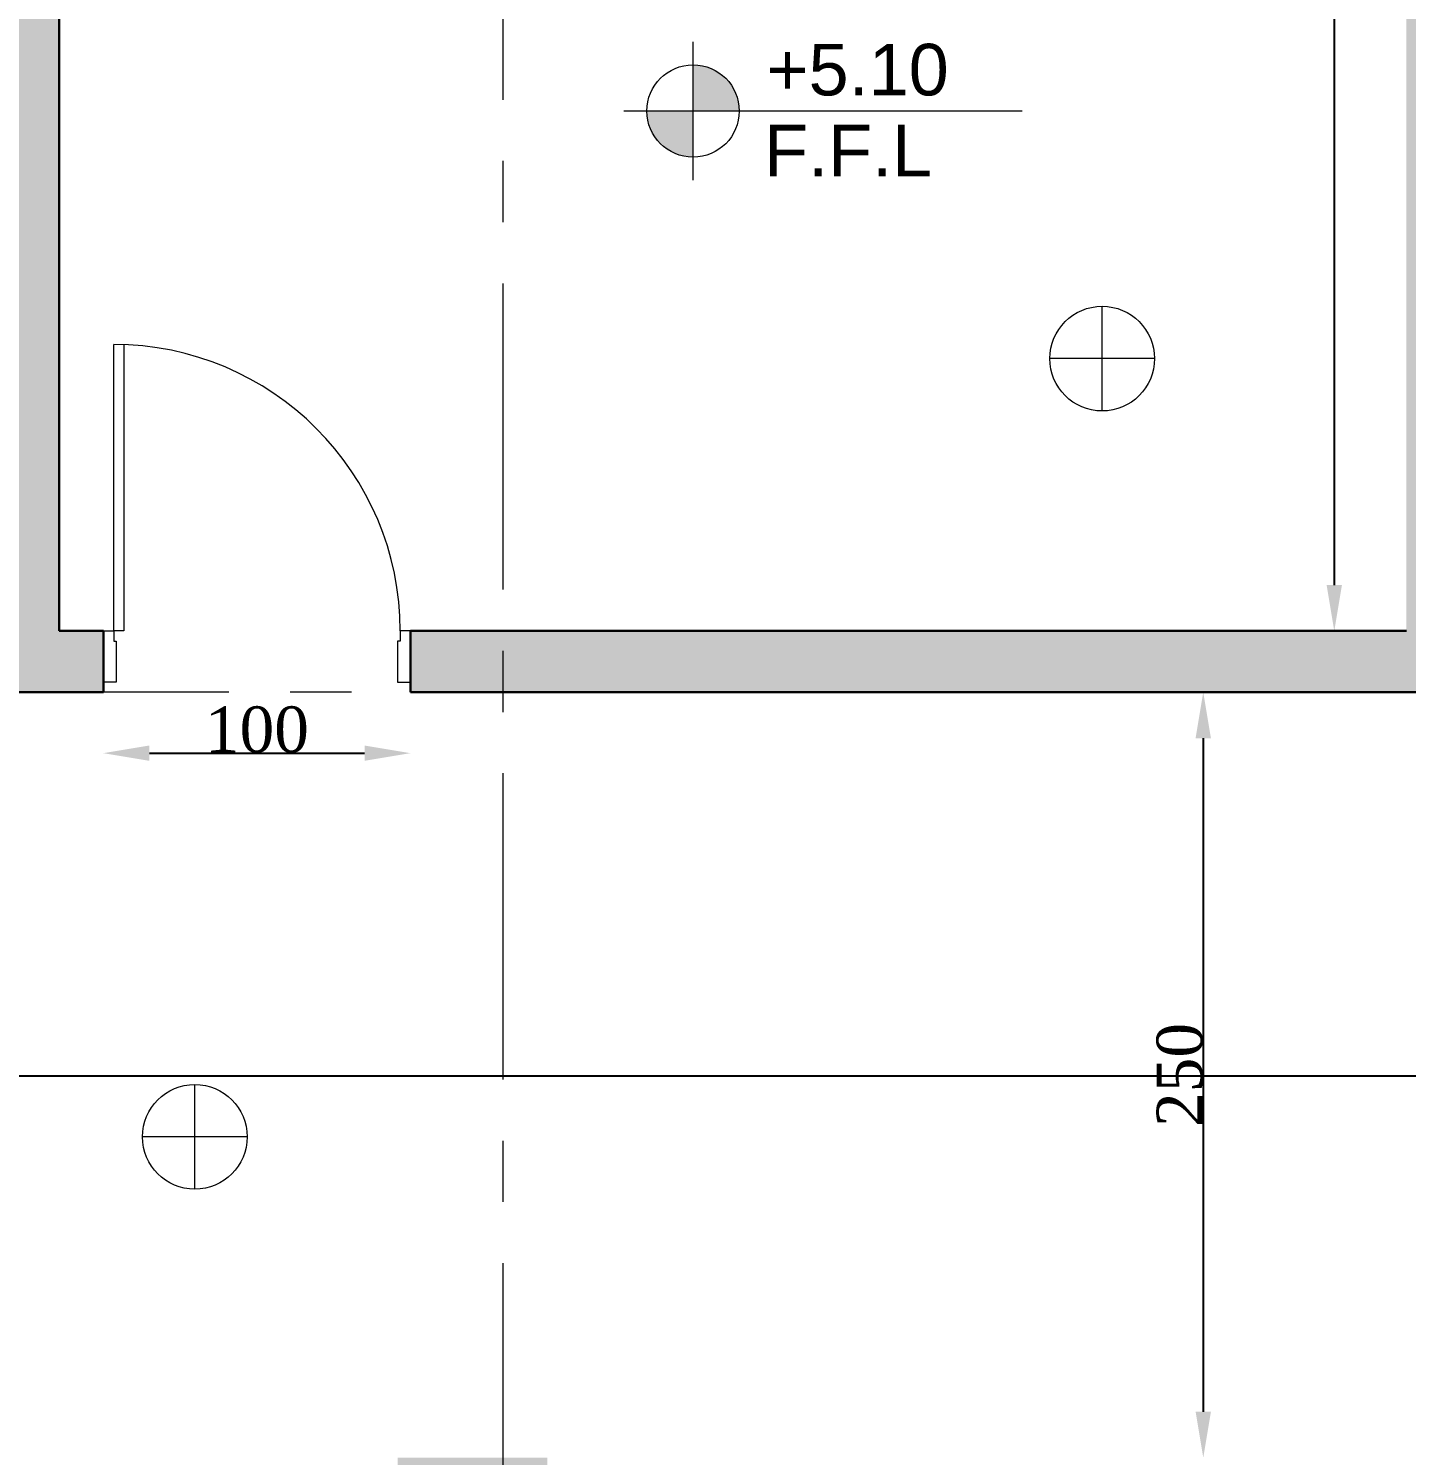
# Model space of a CAD drawing. Header units: millimetres. Extents: x -9083 to 924194, y -232449 to 321637.
# Drawn here: x 108935 to 113435, y 165816 to 170477 of the extents above; entities that cross this region are included whole.
import ezdxf

# ---------------------------------------------------------------- set-up
doc = ezdxf.new("R2010")
doc.units = ezdxf.units.MM
doc.header["$LTSCALE"] = 400
doc.header["$MEASUREMENT"] = 0
doc.header["$PDMODE"] = 3
doc.linetypes.add('CENTER', pattern=[2, 1.25, -0.25, 0.25, -0.25])
doc.linetypes.add('CENTERX2', pattern=[4, 2.5, -0.5, 0.5, -0.5])
doc.layers.get('0').update_dxf_attribs({"lineweight": 0, "true_color": 0xff1414})
doc.layers.get('Defpoints').update_dxf_attribs({"color": 8, "lineweight": 5})
for name, color, linetype, lineweight in [('A-DOOR', 2, 'Continuous', 9), ('AR-Level', 120, 'Continuous', 13), ('FINISH', 3, 'Continuous', 9), ('HATCH', 15, 'Continuous', 0), ('ROOMS DIMENSION', 3, 'Continuous', 5), ('WALL PROPOSED', 255, 'Continuous', 30)]:
    doc.layers.add(name, color=color, linetype=linetype, lineweight=lineweight)
doc.layers.add('ALARM', color=7, linetype='Continuous', lineweight=5, true_color=0xff0f0f)
doc.layers.add('AXIES', color=7, linetype='CENTER', lineweight=0, true_color=0x949596)
doc.styles.add('arial', font='arial.ttf', dxfattribs={"width": 0.8, "height": 2.2})
doc.styles.add('ROMAN', font='times.ttf')
doc.dimstyles.new('ELEV DIM', dxfattribs={"dimtxt": 150, "dimasz": 150, "dimexe": 0.06, "dimexo": 0.06, "dimgap": 0.03, "dimtad": 1, "dimtih": 1, "dimtoh": 1, "dimdec": 0, "dimlfac": 0.1, "dimzin": 13, "dimdsep": 46, "dimtxsty": 'ROMAN', "dimcen": 0.09, "dimdle": 0.06, "dimse1": 1, "dimse2": 1, "dimclrd": 256, "dimclre": 256, "dimclrt": 3, "dimadec": 0, "dimazin": 0, "dimtfac": 1, "dimtdec": 0, "dimtix": 1, "dimtmove": 2, "dimatfit": 3, "dimfxl": 0.06, "dimtolj": 1, "dimtzin": 0, "dimarcsym": 0})
doc.dimstyles.new('ROOMS DIM', dxfattribs={"dimtxt": 150, "dimasz": 150, "dimexe": 0.06, "dimexo": 0.06, "dimgap": 0.03, "dimtad": 1, "dimtoh": 1, "dimdec": 0, "dimlfac": 0.1, "dimzin": 13, "dimdsep": 46, "dimtxsty": 'ROMAN', "dimcen": 0.09, "dimdle": 0.06, "dimse1": 1, "dimse2": 1, "dimclrd": 256, "dimclre": 256, "dimclrt": 3, "dimadec": 0, "dimazin": 0, "dimtfac": 1, "dimtdec": 0, "dimtix": 1, "dimtmove": 2, "dimatfit": 3, "dimfxl": 0.06, "dimtolj": 1, "dimtzin": 0, "dimarcsym": 0})

# ---------------------------------------------------------------- blocks, each defined once
blk = doc.blocks.new('dfvdfv')
at = {"color": 1}
for p, q in [((117630.2934, -14767.9339), (117630.2934, -14766.8139)), ((117630.3334, -14766.8146), (117630.3334, -14767.9339)), ((117630.2534, -14767.9339), (117630.2934, -14767.9339)), ((117630.3334, -14767.9339), (117630.2934, -14767.9339)), ((117630.2934, -14767.9339), (117630.2934, -14767.9739)), ((117631.4534, -14767.9339), (117631.4134, -14767.9339)), ((117631.4134, -14767.9339), (117631.4134, -14767.9739)), ((117630.2934, -14767.9739), (117630.3034, -14767.9739)), ((117630.3034, -14767.9739), (117630.3034, -14768.1339)), ((117631.4134, -14767.9739), (117631.4034, -14767.9739)), ((117631.4034, -14767.9739), (117631.4034, -14768.1339)), ((117630.3034, -14768.1339), (117630.2534, -14768.1339)), ((117631.4034, -14768.1339), (117631.4534, -14768.1339))]:
    blk.add_line(p, q, dxfattribs=at)
blk.add_arc((117630.2934, -14767.9339), 1.12, 0, 90, dxfattribs=at)
blk = doc.blocks.new('*D742')
at = {"layer": 'Defpoints', "color": 0, "transparency": 16777216}
for p in [(113302.1, 173627), (112874.3, 168508.9), (113199.6, 168508.9)]:
    blk.add_point(p, dxfattribs=at)
at = {"layer": 'ROOMS DIMENSION', "lineweight": -2, "transparency": 16777216}
blk.add_line((113199.6, 173477), (113199.6, 168658.9), dxfattribs=at)
at = {"layer": 'ROOMS DIMENSION', "transparency": 16777216}
for points in [[(113174.6, 173477), (113224.6, 173477), (113199.6, 173627)], [(113174.6, 168658.9), (113224.6, 168658.9), (113199.6, 168508.9)]]:
    blk.add_solid(points, dxfattribs=at)
at = {"layer": 'ROOMS DIMENSION', "color": 3, "transparency": 16777216, "insert": (113123.2, 171068), "char_height": 150, "attachment_point": 5, "rotation": 90, "style": 'ROMAN'}
blk.add_mtext('\\A1;512', dxfattribs=at)
blk = doc.blocks.new('*D745')
at = {"layer": 'Defpoints', "color": 0, "transparency": 16777216}
for p in [(112689.8, 168308.9), (112771.8, 165808.9), (112803.4, 165808.9)]:
    blk.add_point(p, dxfattribs=at)
at = {"layer": 'ROOMS DIMENSION', "lineweight": -2, "transparency": 16777216}
blk.add_line((112771.8, 168158.9), (112771.8, 165958.9), dxfattribs=at)
at = {"layer": 'ROOMS DIMENSION', "transparency": 16777216}
for points in [[(112746.8, 168158.9), (112796.8, 168158.9), (112771.8, 168308.9)], [(112746.8, 165958.9), (112796.8, 165958.9), (112771.8, 165808.9)]]:
    blk.add_solid(points, dxfattribs=at)
at = {"layer": 'ROOMS DIMENSION', "color": 3, "transparency": 16777216, "insert": (112695.4, 167058.9), "char_height": 150, "attachment_point": 5, "rotation": 90, "style": 'ROMAN'}
blk.add_mtext('\\A1;250', dxfattribs=at)
blk = doc.blocks.new('A$Ccfd28120')
for p, q in [((0, -170.9), (0, 170.9)), ((170.9, 0), (-170.9, 0))]:
    blk.add_line(p, q)
blk.add_circle((0, 0), 170.9)
blk = doc.blocks.new('hjhg')
at = {"layer": 'AXIES', "linetype": 'CENTERX2'}
for p, q in [((6119282.5, 791366), (6119282.5, 816591.3)), ((6131186.9, 805430.8), (6071269.8, 805430.8))]:
    blk.add_line(p, q, dxfattribs=at)
blk = doc.blocks.new('*D768')
at = {"layer": 'Defpoints', "color": 0, "transparency": 16777216}
for p in [(116685.4, 168508.9), (68985.4, 168308.9), (116685.4, 167055.6)]:
    blk.add_point(p, dxfattribs=at)
at = {"layer": 'ROOMS DIMENSION', "lineweight": -2, "transparency": 16777216}
blk.add_line((69135.4, 167055.6), (116535.4, 167055.6), dxfattribs=at)
at = {"layer": 'ROOMS DIMENSION', "transparency": 16777216}
for points in [[(69135.4, 167080.6), (69135.4, 167030.6), (68985.4, 167055.6)], [(116535.4, 167080.6), (116535.4, 167030.6), (116685.4, 167055.6)]]:
    blk.add_solid(points, dxfattribs=at)
at = {"layer": 'ROOMS DIMENSION', "color": 3, "transparency": 16777216, "insert": (92585.4, 167665.4), "char_height": 150, "attachment_point": 5, "style": 'ROMAN'}
blk.add_mtext('\\A1;4770', dxfattribs=at)
blk = doc.blocks.new('Level-p')
h = blk.add_hatch(color=251)
h.paths.add_polyline_path([(0, 0.0025), (0, 0), (0.0025, 0, 0.414214)])
h.paths.add_polyline_path([(0, 0), (-0.0025, 0, 0.414214), (0, -0.0025)])
for p, q in [((0, -0.00375), (0, 0.00375)), ((0.017809, 0), (-0.00375, 0))]:
    blk.add_line(p, q)
blk.add_circle((0, 0), 0.0025)
at = {"style": 'arial'}
for p in [(0.002848, 0.000604), (0.002756, -0.002535)]:
    blk.add_attdef('F.F.L+1.20', p, '', height=0.002, dxfattribs=at)
blk = doc.blocks.new('*D790')
at = {"layer": 'Defpoints', "color": 0, "transparency": 16777216}
for p in [(109180, 168308.9), (110182.6, 168308.9), (110182.6, 168109.9)]:
    blk.add_point(p, dxfattribs=at)
at = {"layer": 'FINISH', "lineweight": -2, "transparency": 16777216}
blk.add_line((109330, 168109.9), (110032.6, 168109.9), dxfattribs=at)
at = {"layer": 'FINISH', "transparency": 16777216}
for points in [[(109330, 168134.9), (109330, 168084.9), (109180, 168109.9)], [(110032.6, 168134.9), (110032.6, 168084.9), (110182.6, 168109.9)]]:
    blk.add_solid(points, dxfattribs=at)
at = {"layer": 'FINISH', "color": 3, "transparency": 16777216, "insert": (109681.3, 168186.2), "char_height": 150, "attachment_point": 5, "style": 'ROMAN'}
blk.add_mtext('\\A1;100', dxfattribs=at)
blk = doc.blocks.new('*D791')
at = {"layer": 'Defpoints', "color": 0, "transparency": 16777216}
for p in [(109180, 168308.9), (110182.6, 168308.9), (110182.6, 168109.9)]:
    blk.add_point(p, dxfattribs=at)
at = {"layer": 'FINISH', "lineweight": -2, "transparency": 16777216}
blk.add_line((109330, 168109.9), (110032.6, 168109.9), dxfattribs=at)
at = {"layer": 'FINISH', "transparency": 16777216}
for points in [[(109330, 168134.9), (109330, 168084.9), (109180, 168109.9)], [(110032.6, 168134.9), (110032.6, 168084.9), (110182.6, 168109.9)]]:
    blk.add_solid(points, dxfattribs=at)
at = {"layer": 'FINISH', "color": 3, "transparency": 16777216, "insert": (109681.3, 168186.2), "char_height": 150, "attachment_point": 5, "style": 'ROMAN'}
blk.add_mtext('\\A1;100', dxfattribs=at)
blk = doc.blocks.new('*D792')
at = {"layer": 'Defpoints', "color": 0, "transparency": 16777216}
for p in [(109180, 168308.9), (110182.6, 168308.9), (110182.6, 168109.9)]:
    blk.add_point(p, dxfattribs=at)
at = {"layer": 'FINISH', "lineweight": -2, "transparency": 16777216}
blk.add_line((109330, 168109.9), (110032.6, 168109.9), dxfattribs=at)
at = {"layer": 'FINISH', "transparency": 16777216}
for points in [[(109330, 168134.9), (109330, 168084.9), (109180, 168109.9)], [(110032.6, 168134.9), (110032.6, 168084.9), (110182.6, 168109.9)]]:
    blk.add_solid(points, dxfattribs=at)
at = {"layer": 'FINISH', "color": 3, "transparency": 16777216, "insert": (109681.3, 168186.2), "char_height": 150, "attachment_point": 5, "style": 'ROMAN'}
blk.add_mtext('\\A1;100', dxfattribs=at)
blk = doc.blocks.new('*D793')
at = {"layer": 'Defpoints', "color": 0, "transparency": 16777216}
for p in [(109180, 168308.9), (110182.6, 168308.9), (110182.6, 168109.9)]:
    blk.add_point(p, dxfattribs=at)
at = {"layer": 'FINISH', "lineweight": -2, "transparency": 16777216}
blk.add_line((109330, 168109.9), (110032.6, 168109.9), dxfattribs=at)
at = {"layer": 'FINISH', "transparency": 16777216}
for points in [[(109330, 168134.9), (109330, 168084.9), (109180, 168109.9)], [(110032.6, 168134.9), (110032.6, 168084.9), (110182.6, 168109.9)]]:
    blk.add_solid(points, dxfattribs=at)
at = {"layer": 'FINISH', "color": 3, "transparency": 16777216, "insert": (109681.3, 168186.2), "char_height": 150, "attachment_point": 5, "style": 'ROMAN'}
blk.add_mtext('\\A1;100', dxfattribs=at)
blk = doc.blocks.new('*D794')
at = {"layer": 'Defpoints', "color": 0, "transparency": 16777216}
for p in [(109180, 168308.9), (110182.6, 168308.9), (110182.6, 168109.9)]:
    blk.add_point(p, dxfattribs=at)
at = {"layer": 'FINISH', "lineweight": -2, "transparency": 16777216}
blk.add_line((109330, 168109.9), (110032.6, 168109.9), dxfattribs=at)
at = {"layer": 'FINISH', "transparency": 16777216}
for points in [[(109330, 168134.9), (109330, 168084.9), (109180, 168109.9)], [(110032.6, 168134.9), (110032.6, 168084.9), (110182.6, 168109.9)]]:
    blk.add_solid(points, dxfattribs=at)
at = {"layer": 'FINISH', "color": 3, "transparency": 16777216, "insert": (109681.3, 168186.2), "char_height": 150, "attachment_point": 5, "style": 'ROMAN'}
blk.add_mtext('\\A1;100', dxfattribs=at)
blk = doc.blocks.new('*D795')
at = {"layer": 'Defpoints', "color": 0, "transparency": 16777216}
for p in [(109180, 168308.9), (110182.6, 168308.9), (110182.6, 168109.9)]:
    blk.add_point(p, dxfattribs=at)
at = {"layer": 'FINISH', "lineweight": -2, "transparency": 16777216}
blk.add_line((109330, 168109.9), (110032.6, 168109.9), dxfattribs=at)
at = {"layer": 'FINISH', "transparency": 16777216}
for points in [[(109330, 168134.9), (109330, 168084.9), (109180, 168109.9)], [(110032.6, 168134.9), (110032.6, 168084.9), (110182.6, 168109.9)]]:
    blk.add_solid(points, dxfattribs=at)
at = {"layer": 'FINISH', "color": 3, "transparency": 16777216, "insert": (109681.3, 168186.2), "char_height": 150, "attachment_point": 5, "style": 'ROMAN'}
blk.add_mtext('\\A1;100', dxfattribs=at)
blk = doc.blocks.new('*D796')
at = {"layer": 'Defpoints', "color": 0, "transparency": 16777216}
for p in [(109180, 168308.9), (110182.6, 168308.9), (110182.6, 168109.9)]:
    blk.add_point(p, dxfattribs=at)
at = {"layer": 'FINISH', "lineweight": -2, "transparency": 16777216}
blk.add_line((109330, 168109.9), (110032.6, 168109.9), dxfattribs=at)
at = {"layer": 'FINISH', "transparency": 16777216}
for points in [[(109330, 168134.9), (109330, 168084.9), (109180, 168109.9)], [(110032.6, 168134.9), (110032.6, 168084.9), (110182.6, 168109.9)]]:
    blk.add_solid(points, dxfattribs=at)
at = {"layer": 'FINISH', "color": 3, "transparency": 16777216, "insert": (109681.3, 168186.2), "char_height": 150, "attachment_point": 5, "style": 'ROMAN'}
blk.add_mtext('\\A1;100', dxfattribs=at)
blk = doc.blocks.new('*D797')
at = {"layer": 'Defpoints', "color": 0, "transparency": 16777216}
for p in [(109180, 168308.9), (110182.6, 168308.9), (110182.6, 168109.9)]:
    blk.add_point(p, dxfattribs=at)
at = {"layer": 'FINISH', "lineweight": -2, "transparency": 16777216}
blk.add_line((109330, 168109.9), (110032.6, 168109.9), dxfattribs=at)
at = {"layer": 'FINISH', "transparency": 16777216}
for points in [[(109330, 168134.9), (109330, 168084.9), (109180, 168109.9)], [(110032.6, 168134.9), (110032.6, 168084.9), (110182.6, 168109.9)]]:
    blk.add_solid(points, dxfattribs=at)
at = {"layer": 'FINISH', "color": 3, "transparency": 16777216, "insert": (109681.3, 168186.2), "char_height": 150, "attachment_point": 5, "style": 'ROMAN'}
blk.add_mtext('\\A1;100', dxfattribs=at)
blk = doc.blocks.new('*D798')
at = {"layer": 'Defpoints', "color": 0, "transparency": 16777216}
for p in [(109180, 168308.9), (110182.6, 168308.9), (110182.6, 168109.9)]:
    blk.add_point(p, dxfattribs=at)
at = {"layer": 'FINISH', "lineweight": -2, "transparency": 16777216}
blk.add_line((109330, 168109.9), (110032.6, 168109.9), dxfattribs=at)
at = {"layer": 'FINISH', "transparency": 16777216}
for points in [[(109330, 168134.9), (109330, 168084.9), (109180, 168109.9)], [(110032.6, 168134.9), (110032.6, 168084.9), (110182.6, 168109.9)]]:
    blk.add_solid(points, dxfattribs=at)
at = {"layer": 'FINISH', "color": 3, "transparency": 16777216, "insert": (109681.3, 168186.2), "char_height": 150, "attachment_point": 5, "style": 'ROMAN'}
blk.add_mtext('\\A1;100', dxfattribs=at)
blk = doc.blocks.new('*D811')
at = {"layer": 'Defpoints', "color": 0, "transparency": 16777216}
for p in [(109180, 168308.9), (110182.6, 168308.9), (110182.6, 168109.9)]:
    blk.add_point(p, dxfattribs=at)
at = {"layer": 'FINISH', "lineweight": -2, "transparency": 16777216}
blk.add_line((109330, 168109.9), (110032.6, 168109.9), dxfattribs=at)
at = {"layer": 'FINISH', "transparency": 16777216}
for points in [[(109330, 168134.9), (109330, 168084.9), (109180, 168109.9)], [(110032.6, 168134.9), (110032.6, 168084.9), (110182.6, 168109.9)]]:
    blk.add_solid(points, dxfattribs=at)
at = {"layer": 'FINISH', "color": 3, "transparency": 16777216, "insert": (109681.3, 168186.2), "char_height": 150, "attachment_point": 5, "style": 'ROMAN'}
blk.add_mtext('\\A1;100', dxfattribs=at)
blk = doc.blocks.new('*D812')
at = {"layer": 'Defpoints', "color": 0, "transparency": 16777216}
for p in [(109180, 168308.9), (110182.6, 168308.9), (110182.6, 168109.9)]:
    blk.add_point(p, dxfattribs=at)
at = {"layer": 'FINISH', "lineweight": -2, "transparency": 16777216}
blk.add_line((109330, 168109.9), (110032.6, 168109.9), dxfattribs=at)
at = {"layer": 'FINISH', "transparency": 16777216}
for points in [[(109330, 168134.9), (109330, 168084.9), (109180, 168109.9)], [(110032.6, 168134.9), (110032.6, 168084.9), (110182.6, 168109.9)]]:
    blk.add_solid(points, dxfattribs=at)
at = {"layer": 'FINISH', "color": 3, "transparency": 16777216, "insert": (109681.3, 168186.2), "char_height": 150, "attachment_point": 5, "style": 'ROMAN'}
blk.add_mtext('\\A1;100', dxfattribs=at)
blk = doc.blocks.new('*D813')
at = {"layer": 'Defpoints', "color": 0, "transparency": 16777216}
for p in [(109180, 168308.9), (110182.6, 168308.9), (110182.6, 168109.9)]:
    blk.add_point(p, dxfattribs=at)
at = {"layer": 'FINISH', "lineweight": -2, "transparency": 16777216}
blk.add_line((109330, 168109.9), (110032.6, 168109.9), dxfattribs=at)
at = {"layer": 'FINISH', "transparency": 16777216}
for points in [[(109330, 168134.9), (109330, 168084.9), (109180, 168109.9)], [(110032.6, 168134.9), (110032.6, 168084.9), (110182.6, 168109.9)]]:
    blk.add_solid(points, dxfattribs=at)
at = {"layer": 'FINISH', "color": 3, "transparency": 16777216, "insert": (109681.3, 168186.2), "char_height": 150, "attachment_point": 5, "style": 'ROMAN'}
blk.add_mtext('\\A1;100', dxfattribs=at)
blk = doc.blocks.new('*D814')
at = {"layer": 'Defpoints', "color": 0, "transparency": 16777216}
for p in [(109180, 168308.9), (110182.6, 168308.9), (110182.6, 168109.9)]:
    blk.add_point(p, dxfattribs=at)
at = {"layer": 'FINISH', "lineweight": -2, "transparency": 16777216}
blk.add_line((109330, 168109.9), (110032.6, 168109.9), dxfattribs=at)
at = {"layer": 'FINISH', "transparency": 16777216}
for points in [[(109330, 168134.9), (109330, 168084.9), (109180, 168109.9)], [(110032.6, 168134.9), (110032.6, 168084.9), (110182.6, 168109.9)]]:
    blk.add_solid(points, dxfattribs=at)
at = {"layer": 'FINISH', "color": 3, "transparency": 16777216, "insert": (109681.3, 168186.2), "char_height": 150, "attachment_point": 5, "style": 'ROMAN'}
blk.add_mtext('\\A1;100', dxfattribs=at)
blk = doc.blocks.new('*D815')
at = {"layer": 'Defpoints', "color": 0, "transparency": 16777216}
for p in [(109180, 168308.9), (110182.6, 168308.9), (110182.6, 168109.9)]:
    blk.add_point(p, dxfattribs=at)
at = {"layer": 'FINISH', "lineweight": -2, "transparency": 16777216}
blk.add_line((109330, 168109.9), (110032.6, 168109.9), dxfattribs=at)
at = {"layer": 'FINISH', "transparency": 16777216}
for points in [[(109330, 168134.9), (109330, 168084.9), (109180, 168109.9)], [(110032.6, 168134.9), (110032.6, 168084.9), (110182.6, 168109.9)]]:
    blk.add_solid(points, dxfattribs=at)
at = {"layer": 'FINISH', "color": 3, "transparency": 16777216, "insert": (109681.3, 168186.2), "char_height": 150, "attachment_point": 5, "style": 'ROMAN'}
blk.add_mtext('\\A1;100', dxfattribs=at)
blk = doc.blocks.new('*D816')
at = {"layer": 'Defpoints', "color": 0, "transparency": 16777216}
for p in [(109180, 168308.9), (110182.6, 168308.9), (110182.6, 168109.9)]:
    blk.add_point(p, dxfattribs=at)
at = {"layer": 'FINISH', "lineweight": -2, "transparency": 16777216}
blk.add_line((109330, 168109.9), (110032.6, 168109.9), dxfattribs=at)
at = {"layer": 'FINISH', "transparency": 16777216}
for points in [[(109330, 168134.9), (109330, 168084.9), (109180, 168109.9)], [(110032.6, 168134.9), (110032.6, 168084.9), (110182.6, 168109.9)]]:
    blk.add_solid(points, dxfattribs=at)
at = {"layer": 'FINISH', "color": 3, "transparency": 16777216, "insert": (109681.3, 168186.2), "char_height": 150, "attachment_point": 5, "style": 'ROMAN'}
blk.add_mtext('\\A1;100', dxfattribs=at)
blk = doc.blocks.new('*D817')
at = {"layer": 'Defpoints', "color": 0, "transparency": 16777216}
for p in [(109180, 168308.9), (110182.6, 168308.9), (110182.6, 168109.9)]:
    blk.add_point(p, dxfattribs=at)
at = {"layer": 'FINISH', "lineweight": -2, "transparency": 16777216}
blk.add_line((109330, 168109.9), (110032.6, 168109.9), dxfattribs=at)
at = {"layer": 'FINISH', "transparency": 16777216}
for points in [[(109330, 168134.9), (109330, 168084.9), (109180, 168109.9)], [(110032.6, 168134.9), (110032.6, 168084.9), (110182.6, 168109.9)]]:
    blk.add_solid(points, dxfattribs=at)
at = {"layer": 'FINISH', "color": 3, "transparency": 16777216, "insert": (109681.3, 168186.2), "char_height": 150, "attachment_point": 5, "style": 'ROMAN'}
blk.add_mtext('\\A1;100', dxfattribs=at)

msp = doc.modelspace()

# ---------------------------------------------------------------- hatches: boundary and pattern name
at = {"layer": 'HATCH', "true_color": 0x939598}
h = msp.add_hatch(color=252, dxfattribs=at)
h.dxf.hatch_style = 1
h.paths.add_polyline_path([(80460.41665, 173827.00829), (79085.41665, 173827.00829), (68785.41665, 173827.00829), (68785.41665, 168926.57089), (68985.41665, 168926.57089), (68985.41665, 170130.13199), (69567.95287, 170130.13199), (69567.95287, 170230.13199), (68985.41665, 170230.13199), (68985.41665, 173627.00829), (70533.33648, 173627.00829), (70533.33648, 170230.13199), (70387.95287, 170230.13199), (70387.95287, 170130.13199), (70780.80026, 170130.13199), (70780.80026, 170230.13199), (70635.41665, 170230.13199), (70635.41665, 173627.00829), (72185.41665, 173627.00829), (72185.41665, 170230.13199), (71600.80026, 170230.13199), (71600.80026, 170130.13199), (72185.41665, 170130.13199), (72185.41665, 168976.57089), (72385.41665, 168976.57089), (72385.41665, 173627.00829), (75435.41665, 173627.00829), (75435.41665, 168308.92654), (77872.25556, 168308.92654), (77872.25556, 168508.92654), (77685.41665, 168508.92654), (77685.41665, 168753.6541), (77585.41665, 168753.6541), (77585.41665, 168508.92654), (75635.41665, 168508.92654), (75635.41665, 169707.00829), (77585.41665, 169707.00829), (77585.41665, 169572.40411), (77685.41665, 169572.40411), (77685.41665, 169940.33843), (77585.41665, 169940.33843), (77585.41665, 169807.00829), (75635.41665, 169807.00829), (75635.41665, 171007.00829), (77585.41665, 171007.00829), (77585.41665, 170760.36381), (77685.41665, 170760.36381), (77685.41665, 171349.52012), (77585.41665, 171349.52012), (77585.41665, 171107.00829), (75635.41665, 171107.00829), (75635.41665, 172302.87564), (77585.41665, 172302.87564), (77585.41665, 172168.27145), (77685.41665, 172168.27145), (77685.41665, 172557.47982), (77585.41665, 172557.47982), (77585.41665, 172422.87564), (75635.41665, 172422.87564), (75635.41665, 173627.00829), (78885.41665, 173627.00829), (78885.41665, 168508.92654), (78772.25556, 168508.92654), (78772.25556, 168308.92654), (82488.19639, 168308.92654), (82488.19639, 168508.92654), (79085.41665, 168508.92654), (79085.41665, 173627.00829), (80460.41665, 173627.00829)])
h.paths.add_polyline_path([(77685.41665, 173627.00829), (77585.41665, 173627.00829), (77585.41665, 173377.5052), (77685.41665, 173377.5052)], flags=16)
h.paths.add_polyline_path([(84935.41665, 173827.00829), (82260.41665, 173827.00829), (82260.41665, 173627.00829), (83635.41665, 173627.00829), (83635.41665, 168508.92654), (83490.81247, 168508.92654), (83490.81247, 168308.92654), (83980.02084, 168308.92654), (83980.02084, 168508.92654), (83835.41665, 168508.92654), (83835.41665, 173627.00829), (84935.41665, 173627.00829)])
h.paths.add_polyline_path([(89135.41665, 173827.00829), (86735.41665, 173827.00829), (86735.41665, 173627.00829), (87835.41665, 173627.00829), (87835.41665, 168508.92654), (84980.02084, 168508.92654), (84980.02084, 168308.92654), (90890.81247, 168308.92654), (90890.81247, 168508.92654), (88035.41665, 168508.92654), (88035.41665, 173627.00829), (89135.41665, 173627.00829)])
h.paths.add_polyline_path([(97535.41665, 173827.00829), (95385.41665, 173827.00829), (95385.41665, 173627.00829), (96235.41665, 173627.00829), (96235.41665, 168508.92654), (93380.02084, 168508.92654), (93380.02084, 168308.92654), (99285.5803, 168308.92654), (99285.5803, 168508.92654), (96435.41665, 168508.92654), (96435.41665, 173627.00829), (97535.41665, 173627.00829)])
h.paths.add_polyline_path([(101735.41665, 173827.00829), (99335.41665, 173827.00829), (99335.41665, 173627.00829), (100435.41665, 173627.00829), (100435.41665, 168508.92654), (100290.81247, 168508.92654), (100290.81247, 168308.92654), (100780.02084, 168308.92654), (100780.02084, 168508.92654), (100635.41665, 168508.92654), (100635.41665, 173627.00829), (101735.41665, 173627.00829)])
h.paths.add_polyline_path([(105935.41665, 173827.00829), (103535.41665, 173827.00829), (103535.41665, 173627.00829), (104635.41665, 173627.00829), (104635.41665, 168508.92654), (101780.02084, 168508.92654), (101780.02084, 168308.92654), (107690.81247, 168308.92654), (107690.81247, 168508.92654), (104835.41665, 168508.92654), (104835.41665, 173627.00829), (105935.41665, 173627.00829)])
h.paths.add_polyline_path([(110885.41665, 173827.00829), (107735.41665, 173827.00829), (107735.41665, 173627.00829), (108835.41665, 173627.00829), (108835.41665, 168508.92654), (108690.81247, 168508.92654), (108690.81247, 168308.92654), (109180.02084, 168308.92654), (109180.02084, 168508.92654), (109035.41665, 168508.92654), (109035.41665, 173627.00829), (110885.41665, 173627.00829)])
h.paths.add_polyline_path([(114341.66665, 173827.00829), (112685.41665, 173827.00829), (112685.41665, 173627.00829), (113435.41665, 173627.00829), (113435.41665, 168508.92654), (110182.63692, 168508.92654), (110182.63692, 168308.92654), (113635.41665, 168308.92654), (115385.41665, 168308.92654), (115385.41665, 168508.92654), (113635.41665, 168508.92654), (113635.41665, 173627.00829), (114341.66665, 173627.00829)])
h.paths.add_polyline_path([(110485.41665, 165608.92654), (110630.02084, 165608.92654), (110630.02084, 165808.92654), (110140.81247, 165808.92654), (110140.81247, 165608.92654), (110285.41665, 165608.92654), (110285.41665, 159562.60548), (109185.41665, 159562.60548), (109185.41665, 159362.60548), (111585.41665, 159362.60548), (111585.41665, 159562.60548), (110485.41665, 159562.60548)])
h.paths.add_polyline_path([(102230.02084, 165808.92654), (101740.81247, 165808.92654), (101740.81247, 165608.92654), (101885.41665, 165608.92654), (101885.41665, 159562.60548), (101585.41665, 159562.60548), (101585.41665, 159362.60548), (102985.41665, 159362.60548), (102985.41665, 159562.60548), (102085.41665, 159562.60548), (102085.41665, 165608.92654), (102230.02084, 165608.92654)])
h.paths.add_polyline_path([(100740.81247, 165808.92654), (94830.02084, 165808.92654), (94830.02084, 165608.92654), (97685.41665, 165608.92654), (97685.41665, 159562.60548), (96585.41665, 159562.60548), (96585.41665, 159362.60548), (99785.41665, 159362.59179), (99785.41665, 159562.59179), (97885.41665, 159562.60548), (97885.41665, 165608.92654), (100740.81247, 165608.92654)])
h.paths.add_polyline_path([(92340.81247, 165808.92654), (86430.02084, 165808.92654), (86430.02084, 165608.92654), (89285.41665, 165608.92654), (89285.41665, 159562.60548), (88185.41665, 159562.60548), (88185.41665, 159362.60548), (90585.41665, 159362.60548), (90585.41665, 159562.60548), (89485.41665, 159562.60548), (89485.41665, 165608.92654), (92340.81247, 165608.92654)])
h.paths.add_polyline_path([(85430.02084, 165808.92654), (84940.81247, 165808.92654), (84940.81247, 165608.92654), (85085.41665, 165608.92654), (85085.41665, 159562.60548), (83585.41665, 159562.60548), (83585.41665, 159362.60548), (86385.41665, 159362.60548), (86385.41665, 159562.60548), (85285.41665, 159562.60548), (85285.41665, 165608.92654), (85430.02084, 165608.92654)])
h.paths.add_polyline_path([(83940.81247, 165808.92654), (78164.83139, 165808.92654), (78164.83139, 165608.92654), (80885.41665, 165608.92654), (80885.41665, 159562.59179), (79786.31598, 159562.59179), (79786.31598, 159362.59179), (80885.41665, 159362.59179), (80885.41665, 159362.60548), (81785.41665, 159362.60548), (81785.41665, 159562.60548), (81085.41665, 159562.60548), (81085.41665, 165608.92654), (83940.81247, 165608.92654)])
h.paths.add_polyline_path([(77162.21531, 165808.92654), (76362.21531, 165808.92654), (76362.21531, 165608.92654), (76687.21531, 165608.92654), (76687.21531, 159562.59179), (75685.45544, 159562.59179), (75685.45544, 159362.59179), (77986.31598, 159362.59179), (77986.31598, 159562.59179), (76887.21531, 159562.59179), (76887.21531, 165608.92654), (77162.21531, 165608.92654)])
h.paths.add_polyline_path([(75359.59922, 165808.92654), (72539.0914, 165808.92654), (72539.0914, 165608.92654), (72683.69558, 165608.92654), (72683.69558, 159562.59179), (71809.3863, 159562.59179), (71809.3863, 159362.59179), (73885.45544, 159362.59179), (73885.45544, 159562.59179), (72883.69558, 159562.59179), (72883.69558, 165608.92654), (75359.59922, 165608.92654)])
h.paths.add_polyline_path([(71536.47531, 165808.92654), (68985.41665, 165808.92654), (68985.41665, 166526.57089), (68785.41665, 166526.57088), (68785.41665, 159362.59179), (70009.3863, 159362.59179), (70009.3863, 159562.59179), (68985.41665, 159562.59179), (68985.41665, 165608.92654), (71536.47531, 165608.92654)])
h.paths.add_polyline_path([(116685.41665, 168126.57089), (116885.41665, 168126.57089), (116885.41665, 173827.00829), (116141.66665, 173827.00829), (116141.66665, 173627.00829), (116685.41665, 173627.00829), (116685.41665, 168508.92654), (116485.41665, 168508.92654), (116485.41665, 168308.92654), (116685.41665, 168308.92654)])
h.paths.add_polyline_path([(116885.41665, 167726.57089), (116685.41665, 167726.57089), (116685.41665, 167426.57089), (116885.41665, 167426.57089)])
h.paths.add_polyline_path([(94185.41665, 173827.00829), (94185.41665, 173627.00829), (94485.41665, 173627.00829), (94485.41665, 173827.00829)])
h.paths.add_polyline_path([(93285.41665, 173627.00829), (93285.41665, 173827.00829), (90935.41665, 173827.00829), (90935.41665, 173627.00829), (92035.41665, 173627.00829), (92035.41665, 168508.92654), (91890.81247, 168508.92654), (91890.81247, 168308.92654), (92380.02084, 168308.92654), (92380.02084, 168508.92654), (92235.41665, 168508.92654), (92235.41665, 173627.00829)])

# ---------------------------------------------------------------- linework, layer by layer
at = {"layer": 'WALL PROPOSED'}
for p, q in [((109035.41665, 173627.00829), (109035.41665, 168508.92654)), ((109035.41665, 168508.92654), (109180.02084, 168508.92654)), ((109180.02084, 168308.92654), (109180.02084, 168508.92654)), ((110182.63692, 168508.92654), (113435.41665, 168508.92654)), ((110182.63692, 168308.92654), (110182.63692, 168508.92654)), ((108690.81247, 168308.92654), (109180.02084, 168308.92654)), ((110182.63692, 168308.92654), (113635.41665, 168308.92654))]:
    msp.add_line(p, q, dxfattribs=at)

# ---------------------------------------------------------------- block references
at = {"layer": 'A-DOOR', "xscale": 835.5133992026115, "yscale": 835.5133992026115, "zscale": 835.5133992026115}
msp.add_blockref('dfvdfv', (-98172472.81983, 12507315.58604), dxfattribs=at)
at = {"layer": 'ALARM'}
for p in [(112441.56358, 169398.47215), (109478.54226, 166856.7528)]:
    msp.add_blockref('A$Ccfd28120', p, dxfattribs=at)
at = {"layer": 'AR-Level'}
ref = msp.add_blockref('Level-p', (111105.48656, 170207.2491), dxfattribs=dict(at, xscale=60357.09703953393, yscale=60357.09703953393, zscale=60357.09703953393))
ref.add_attrib('F.F.L+1.20', '+5.10', (111345.3637, 170258.13126), dxfattribs={"layer": '0', "height": 168.43841, "style": 'arial'})
ref.add_attrib('F.F.L+1.20', 'F.F.L', (111337.63257, 169993.763), dxfattribs={"layer": '0', "height": 168.43841, "style": 'arial'})
at = {"layer": 'WALL PROPOSED'}
msp.add_blockref('hjhg', (-6008797.0977, -637121.91356), dxfattribs=at)

# ---------------------------------------------------------------- dimensions: what is measured, and where the dimension line sits
at = {"layer": 'FINISH'}
for picture in ['*D790', '*D791', '*D792', '*D793', '*D794', '*D795', '*D796', '*D797', '*D798', '*D811', '*D812', '*D813', '*D814', '*D815', '*D816', '*D817']:
    dim = msp.add_linear_dim(base=(110182.63692, 168109.90917), p1=(109180.02084, 168308.92654), p2=(110182.63692, 168308.92654), dimstyle='ELEV DIM', dxfattribs=at)
    dim.commit()
    dim.dimension.update_dxf_attribs({"geometry": picture, "text_midpoint": (109681.32888, 168186.23693)})
at = {"layer": 'ROOMS DIMENSION'}
for base, p1, p2, picture, middle in [((113199.55643, 168508.92654), (113302.07811, 173627.00829), (112874.27776, 168508.92654), '*D742', (113123.22866, 171067.96741)), ((112771.75607, 165808.92654), (112689.76038, 168308.92654), (112803.37344, 165808.92654), '*D745', (112695.42831, 167058.92654))]:
    dim = msp.add_linear_dim(base=base, p1=p1, p2=p2, angle=90, dimstyle='ROOMS DIM', dxfattribs=at)
    dim.commit()
    dim.dimension.update_dxf_attribs({"geometry": picture, "text_midpoint": middle})
dim = msp.add_linear_dim(base=(116685.41665, 167055.57194), p1=(68985.41665, 168308.92654), p2=(116685.41665, 168508.92654), dimstyle='ROOMS DIM', dxfattribs=at)
dim.commit()
dim.dimension.update_dxf_attribs({"geometry": '*D768', "text_midpoint": (92585.41665, 167665.43349), "dimtype": 128})

doc.saveas('drawing.dxf')
